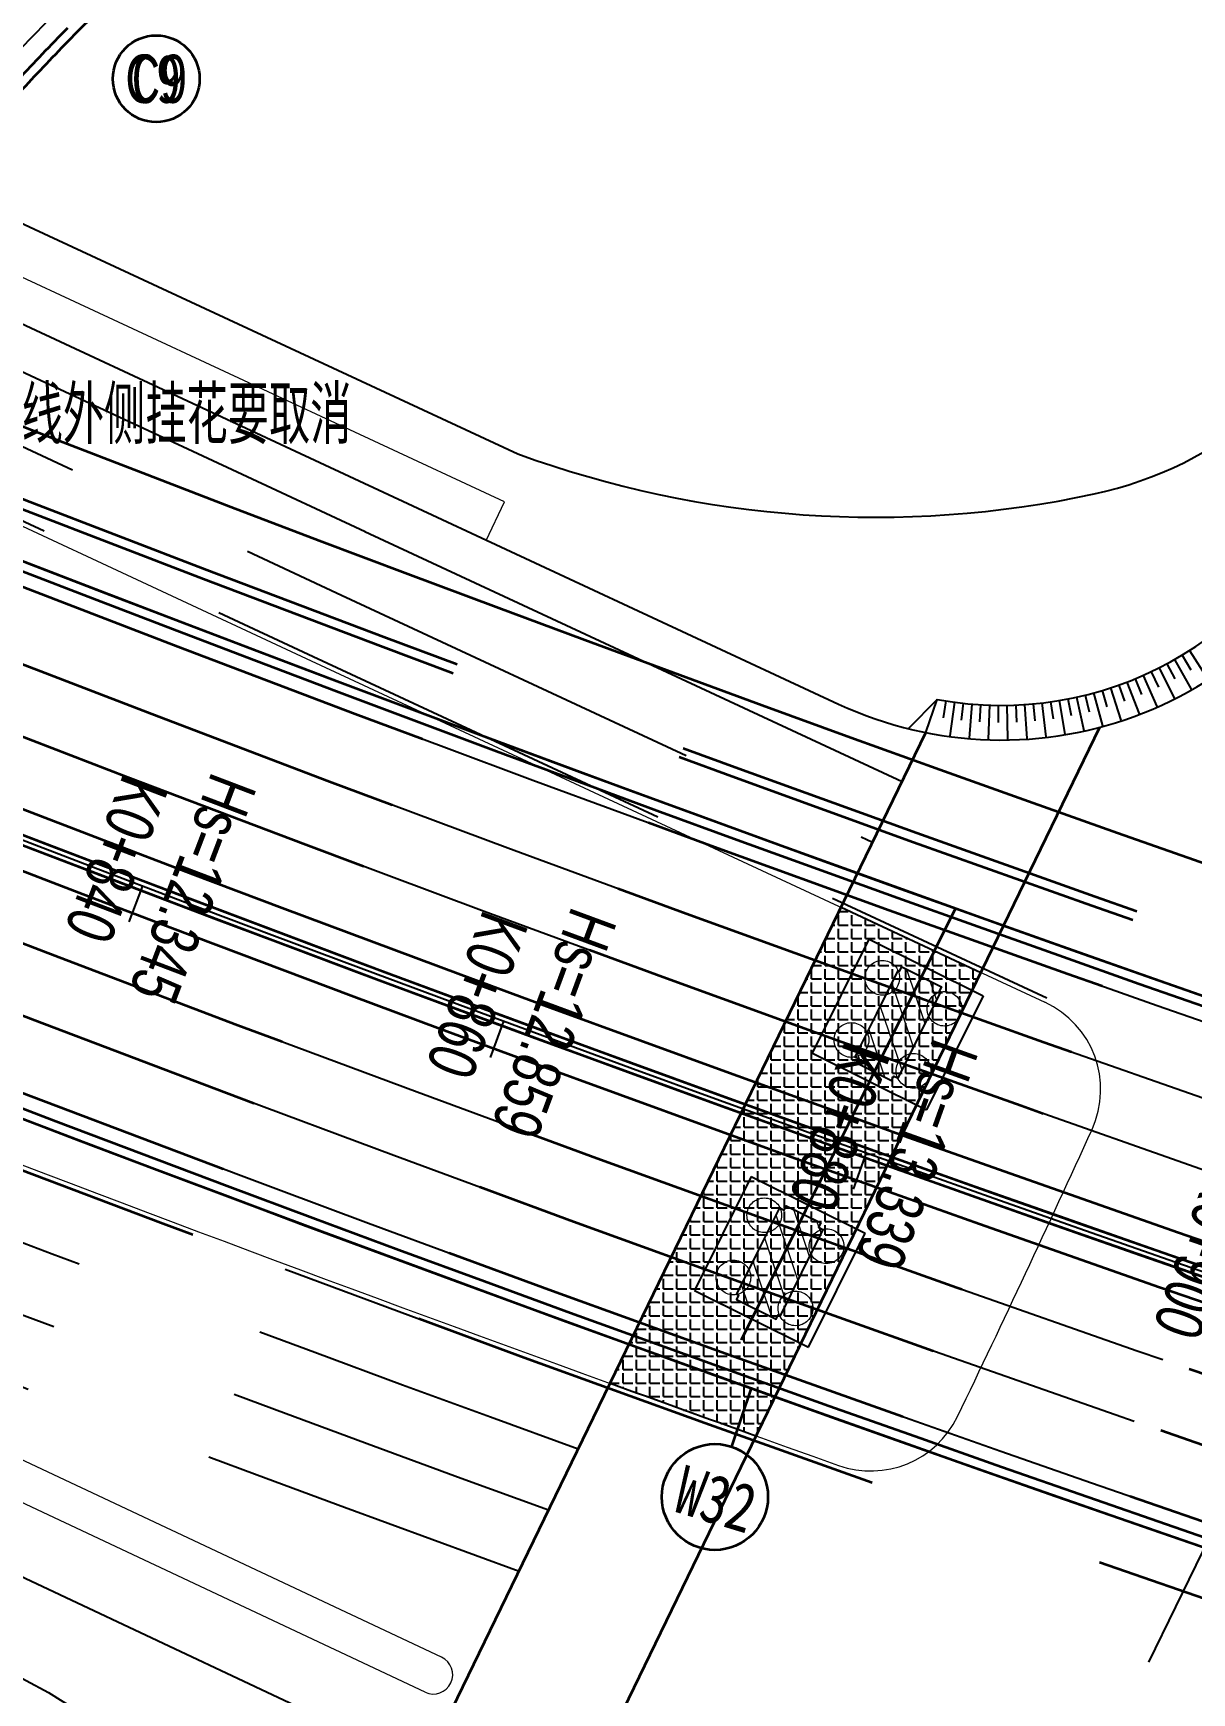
# Model space of a CAD drawing. Extents: x 0 to 558779, y 0 to 2762081.
# Drawn here: x 517082.9 to 517143, y 2757930.9 to 2758016.9 of the extents above; entities that cross this region are included whole.
import ezdxf
from ezdxf.enums import TextEntityAlignment as Align

# ---------------------------------------------------------------- set-up
doc = ezdxf.new("R2010")
doc.units = 0
doc.header["$LTSCALE"] = 20
for name, pattern in [('CENTER', [2, 1.25, -0.25, 0.25, -0.25]), ('DASHED', [19.049999999999997, 12.7, -6.349999999999999]), ('HIDDEN', [0.375, 0.25, -0.125])]:
    doc.linetypes.add(name, pattern=pattern)
for name, color, linetype in [('B-标线', 8, 'Continuous'), ('DL-互通边线', 75, 'Continuous'), ('DL-坡道口', 21, 'Continuous'), ('DL-非机动车道边线', 6, 'Continuous'), ('FD-公交车站', 11, 'Continuous'), ('FD-斑马线', 243, 'Continuous'), ('L-主桥边线', 240, 'Continuous'), ('L-辅路绿化带', 3, 'Continuous'), ('QL-主线桥墩', 191, 'Continuous'), ('QL-墩号', 6, 'Continuous'), ('XW_2022', 7, 'Continuous'), ('XW_B-20220918', 7, 'Continuous'), ('XW_C-20220918', 7, 'Continuous'), ('XW_丰海路', 7, 'Continuous'), ('主线墩中心线', 6, 'Continuous'), ('主线墩号', 1, 'Continuous'), ('桩号-2022', 7, 'Continuous'), ('粗实线', 1, 'Continuous'), ('设计高-2022', 7, 'Continuous'), ('设计高-地面高-2022', 7, 'Continuous'), ('道路边线', 22, 'Continuous')]:
    doc.layers.add(name, color=color, linetype=linetype)
doc.layers.add('偏心', color=4, linetype='Continuous', plot=False)
doc.layers.add('构造细实', color=5, linetype='Continuous', lineweight=15)
doc.layers.add('细虚线', color=2, linetype='DASHED', lineweight=15)
doc.styles.add('FS', font='仿宋_GB2312.ttf', dxfattribs={"width": 0.75})
doc.styles.get("Standard").update_dxf_attribs({"font": 'fsdb_e.shx', "width": 0.7, "bigfont": 'hzdx.shx'})
doc.styles.add('仿宋', font='simfang_0.ttf', dxfattribs={"width": 0.8})
pattern_1 = [(45, (-12.49999915763283, 14.99999999887115), (-67.35192090801864, 67.35192090801866), [])]

# ---------------------------------------------------------------- blocks, each defined once
blk = doc.blocks.new('W32-W33暂定')
at = {"layer": '构造细实'}
h = blk.add_hatch(dxfattribs=at)
h.set_pattern_fill('ANSI31', color=4, scale=30, style=0)
h.set_pattern_definition(pattern_1)
h.paths.add_polyline_path([(-937.4999999920977, 124.9999999690688), (-687.4999999920977, 124.9999999690688), (-437.5000000517025, 124.9999999690688), (-437.4999999920978, 99.99999998397), (-412.4999999920978, 99.99999998397), (-412.4999999920978, -100.0000000011288), (-437.4999999920978, -100.00000001603), (-437.4999999920978, -125.0000000011288), (-687.4999999920977, -125.0000000011288), (-937.499999968256, -125.0000000011288), (-937.4999999920977, -115.00000001603), (-962.4999999920977, -115.0000000011288), (-962.4999999920977, 114.9999999690688), (-937.4999999920977, 114.99999998397)])
h = blk.add_hatch(dxfattribs=at)
h.set_pattern_fill('ANSI31', color=4, scale=30, style=0)
h.set_pattern_definition(pattern_1)
h.paths.add_polyline_path([(937.4999999920977, 124.9999999690687), (687.4999999920977, 124.9999999690687), (437.5000000517025, 124.9999999690687), (437.4999999920978, 99.99999998396994), (412.4999999920978, 99.99999998396994), (412.4999999920978, -100.0000000011289), (437.4999999920978, -100.00000001603), (437.4999999920978, -125.0000000011289), (687.4999999920977, -125.0000000011289), (937.499999968256, -125.0000000011289), (937.4999999920977, -115.0000000160301), (962.4999999920977, -115.0000000011289), (962.4999999920977, 114.9999999690687), (937.4999999920977, 114.9999999839699)])
at = {"layer": '粗实线'}
for p, q in [((-1017.5, 329.9999999690688), (-1017.5, -330.00000001603)), ((-357.5, 329.9999999988711), (-1017.5, 329.9999999690688)), ((-357.5, 329.9999999988711), (-357.5, -330.0000000011289)), ((357.5000000000002, 329.9999999988711), (357.5000000000002, -330.0000000011289)), ((357.5000000000002, 329.9999999988711), (1017.5, 329.9999999690687)), ((1017.5, 329.9999999690687), (1017.5, -330.0000000160301)), ((-1017.5, -330.00000001603), (-357.5, -330.0000000011289)), ((1017.5, -330.0000000160301), (357.4999999999998, -330.0000000011289))]:
    blk.add_line(p, q, dxfattribs=at)
at = {"layer": '粗实线', "color": 4}
for points in [[(-937.4999999920977, 124.9999999690688), (-937.4999999920977, 114.99999998397), (-962.4999999920977, 114.9999999690688), (-962.4999999920977, -115.0000000011288), (-937.4999999920977, -115.00000001603), (-937.499999968256, -125.0000000011288)], [(-937.4999999920977, 124.9999999690688), (-687.4999999920977, 124.9999999690688), (-437.5000000517025, 124.9999999690688), (-437.4999999920978, 99.99999998397), (-412.4999999920978, 99.99999998397), (-412.4999999920978, -100.0000000011288), (-437.4999999920978, -100.00000001603), (-437.4999999920978, -125.0000000011288), (-687.4999999920977, -125.0000000011288), (-937.4999999324933, -125.0000000011288)], [(937.4999999920977, 124.9999999690687), (687.4999999920977, 124.9999999690687), (437.5000000517025, 124.9999999690687), (437.4999999920978, 99.99999998396994), (412.4999999920978, 99.99999998396994), (412.4999999920978, -100.0000000011289), (437.4999999920978, -100.00000001603), (437.4999999920978, -125.0000000011289), (687.4999999920977, -125.0000000011289), (937.4999999324933, -125.0000000011289)], [(937.4999999920977, 124.9999999690687), (937.4999999920977, 114.9999999839699), (962.4999999920977, 114.9999999690687), (962.4999999920977, -115.0000000011289), (937.4999999920977, -115.0000000160301), (937.499999968256, -125.0000000011289)]]:
    blk.add_lwpolyline(points, dxfattribs=at)
at = {"layer": '细虚线', "ltscale": 5}
for centre in [(-867.5, 179.99999998397), (-507.5, 179.9999999988711), (507.5, 179.9999999988711), (867.5, 179.9999999839698), (-867.5, -180.00000001603), (-507.5, -180.00000001603), (507.5, -180.00000001603), (867.5, -180.0000000160301)]:
    blk.add_circle(centre, 90, dxfattribs=at)
blk = doc.blocks.new('主线桥墩10.09')
at = {"layer": 'L-主桥边线', "lineweight": 35}
for points in [[(-22.09346182737499, 24.23848303081468, 0.0666659367072392), (484.4883812573389, -122.4187976215034)], [(-32.98621173837455, -0.4667406943626702, 0.0668908931568366), (482.2642752000247, -149.3860236215405)]]:
    blk.add_lwpolyline(points, format="xyb", dxfattribs=at)
at = {"layer": 'L-主桥边线', "color": 1, "lineweight": 35}
for points in [[(-27.44311974686571, 12.11644773883745, 0.0745330961224571), (544.57832292316, -143.8253113320097), (1927.554360731505, -306.8760259551928)], [(-27.64468672825024, 11.65887725027278, 0.0745330961224291), (544.5197791802347, -144.3218721337616), (1927.495816988172, -307.3725867569446)]]:
    blk.add_lwpolyline(points, format="xyb", dxfattribs=at)
at = {"layer": '主线墩中心线', "linetype": 'CENTER', "lineweight": 35}
blk.add_line((109.9087165776291, -28.35660247271881), (97.8070736048976, -52.70092208310962), dxfattribs=at)
at = {"layer": '主线墩号', "lineweight": 35}
blk.add_line((99.30226401629623, -53.23754909308627), (98.29152584081749, -56.26845772052184), dxfattribs=at)
blk.add_circle((97.42734253866365, -58.87914483714847), 2.75, dxfattribs=at)
at = {"layer": '主线墩号', "xscale": 0.0100000000633883, "yscale": 0.0100000000633883, "zscale": 0.0100000000633883, "rotation": 63.56787511341829}
blk.add_blockref('W32-W33暂定', (103.8576122881495, -40.52933117980138), dxfattribs=at)
at = {"layer": '主线墩号', "lineweight": 35, "style": '仿宋', "width": 0.8}
blk.add_text('W32', height=2.5, rotation=343.0154216529564, dxfattribs=at).set_placement((97.49391194974307, -58.99328216537833), align=Align.MIDDLE_CENTER)

msp = doc.modelspace()

# ---------------------------------------------------------------- hatches: boundary and pattern name
at = {"layer": 'FD-公交车站'}
h = msp.add_hatch(dxfattribs=at)
h.set_pattern_fill('ANGLE', color=256, scale=0.1)
h.set_pattern_definition([(0, (0, 0), (0, 0.6985000000000002), [0.508, -0.1905]), (90, (0, 0), (-0.6985000000000002, 0), [0.508, -0.1905])])
edge = h.paths.add_edge_path()
edge.add_line((517132.0816759156, 2757968.218954327), (517120.416134726, 2757944.177003678))
edge.add_arc((517799.5838173131, 2759842.065125093), 2015.749999995179, 250.081347198711, 250.31002569137138, ccw=False)
edge.add_line((517112.8467271965, 2757946.902801825), (517124.8269721338, 2757971.59333721))
edge.add_line((517124.8269721338, 2757971.59333721), (517132.0816759156, 2757968.218954327))

# ---------------------------------------------------------------- linework, layer by layer
at = {"layer": 'B-标线', "linetype": 'Continuous', "ltscale": 4}
for p, q in [((517068.3298220995, 2758005.899486037), (517100.1450755458, 2757991.069520029)), ((517100.1396893061, 2757991.072028017), (517127.9923212269, 2757978.116923682))]:
    msp.add_line(p, q, dxfattribs=at)
at = {"layer": 'B-标线', "linetype": 'HIDDEN', "ltscale": 4}
for p, q in [((517066.8511275192, 2758002.72718997), (517098.6663809653, 2757987.897223962)), ((517065.3724329387, 2757999.554893903), (517097.1876863849, 2757984.724927895)), ((517098.6635949796, 2757987.898521197), (517126.4642216645, 2757974.967606076)), ((517097.1875006525, 2757984.725014377), (517135.5056171478, 2757966.902095575))]:
    msp.add_line(p, q, dxfattribs=at)
at = {"layer": 'B-标线', "lineweight": 35, "flags": 128}
for points in [[(516332.9539138029, 2758339.613788994), (516966.6872571261, 2758045.7680116, 0.0793686081780521), (517567.750595335, 2757875.684348863), (518685.095573749, 2757743.951121216)], [(516325.1717994775, 2758322.830204853), (516958.9051428008, 2758028.98442746, 0.079368608178038), (517565.5844768466, 2757857.311599186), (518685.095573749, 2757725.322989553)], [(516323.9098349922, 2758320.108542561), (516957.6431783156, 2758026.262765167, 0.0793686081780461), (517565.233214389, 2757854.332234373), (518685.095573749, 2757722.302211446)]]:
    msp.add_lwpolyline(points, format="xyb", dxfattribs=at)
at = {"layer": 'B-标线', "linetype": 'HIDDEN', "lineweight": 35, "ltscale": 5, "flags": 128}
for points in [[(516331.2712944893, 2758335.984905937), (516965.0046378126, 2758042.139128543, 0.0793686081780467), (517567.2822453916, 2757871.711862446), (518685.095573749, 2757739.923417072)], [(516331.4816219035, 2758336.438516319), (516965.2149652268, 2758042.592738925, 0.0793686081780571), (517567.3407891346, 2757872.208423248), (518685.095573749, 2757740.426880091)], [(516329.6938388828, 2758332.58282807), (516963.4271822062, 2758038.737050676, 0.0793686081780464), (517566.8431673196, 2757867.98765643), (518685.095573749, 2757736.147444438)], [(516328.1163832764, 2758329.180750204), (516961.8497265997, 2758035.33497281, 0.0793686081780372), (517566.4040892477, 2757864.263450414), (518685.095573749, 2757732.371471804)], [(516326.6440913769, 2758326.005477528), (516960.3774347003, 2758032.159700135, 0.07936860817803301), (517565.9942830471, 2757860.7875248), (518685.095573749, 2757728.847230678)], [(516322.4375430929, 2758316.933269886), (516956.1708864162, 2758023.087492492, 0.079368608178051), (517564.8234081885, 2757850.856308758), (518947.7994459439, 2757687.805594135, 0.0200316140230398), (519307.5468970618, 2757659.942024764), (521003.5519569056, 2757596.751981205)], [(516320.9652511935, 2758313.757997211), (516954.6985945168, 2758019.912219817, 0.0793686081780398), (517564.4136019879, 2757847.380383144), (518947.3896397434, 2757684.329668521, 0.0200316140230388), (519307.4165838865, 2757656.444451538), (521003.4216295536, 2757593.254408507)], [(516319.387795587, 2758310.355919344), (516953.1211389103, 2758016.51014195, 0.0793686081780306), (517563.9745239159, 2757843.656177128), (518946.9505616714, 2757680.605462505, 0.0200316140230382), (519307.2769626272, 2757652.697051652), (521003.2819931051, 2757589.507009187)], [(516317.8103399805, 2758306.953841478), (516951.5436833039, 2758013.108064084, 0.0793686081780214), (517563.535445844, 2757839.931971113), (518946.5114835995, 2757676.88125649, 0.0200316140230376), (519307.1373413681, 2757648.949651766), (521003.1423566565, 2757585.759609868)]]:
    msp.add_lwpolyline(points, format="xyb", dxfattribs=at)
at = {"layer": 'B-标线', "linetype": 'Continuous', "ltscale": 4}
for points in [[(516801.4486363618, 2758113.842317293), (516963.4271821143, 2758038.737050697, 0.0793686081867384), (517566.8431672895, 2757867.987656427), (518230.0852143604, 2757789.792455073)], [(516796.926596957, 2758104.089694076), (516958.9051427089, 2758028.984427481, 0.0793686081867512), (517565.5844768166, 2757857.311599182), (518228.8265238876, 2757779.116397829)], [(516795.6646324722, 2758101.368031784), (516957.6431782236, 2758026.262765188, 0.0793686081867587), (517565.2332143592, 2757854.33223437), (518228.4752614301, 2757776.137033017)], [(516791.1425930676, 2758091.615408567), (516953.1211388182, 2758016.510141971, 0.0793686081867713), (517563.9745238861, 2757843.656177125), (518227.2165709573, 2757765.460975772)]]:
    msp.add_lwpolyline(points, format="xyb", dxfattribs=at)
at = {"layer": 'B-标线', "linetype": 'Continuous', "ltscale": 4, "flags": 128}
for points in [[(517073.8617120562, 2758017.228431094, 0.0038974120236101), (517072.7389401856, 2758015.914390851, 0.0038974120240515), (517071.6707038233, 2758014.623968691, 0.003897412023455), (517070.6530020705, 2758013.354816336, 0.0019486986111772), (517070.1619466807, 2758012.727507051, 0.5608428305396788), (517131.5067483326, 2757850.736348517, 0.001948698611638)], [(517083.9968125879, 2758017.87757318, 0.0038974120240097), (517082.674749615, 2758016.512630774, 0.0038974120243904), (517081.4311442154, 2758015.187966466, 0.0038974120236629), (517080.2577954902, 2758013.898418534, 0.0038974120245818), (517079.1479825677, 2758012.639820837, 0.0038974120239624), (517078.0961138451, 2758011.408762107, 0.0038974120238525), (517077.097476449, 2758010.202414793, 0.0038974120238387), (517076.1480529534, 2758009.018410474, 0.001948698611699), (517075.6907564053, 2758008.4342259, 0.5608428305425458), (517132.8049201029, 2757857.614920319, 0.0019486986118483)]]:
    msp.add_lwpolyline(points, format="xyb", dxfattribs=at)
at = {"layer": 'B-标线', "linetype": 'Continuous', "ltscale": 4}
for radius in [113.5, 106.5]:
    msp.add_arc((517147.0749616849, 2757951.814472903), radius, 59.6556304346143, 180.8874347898424, dxfattribs=at)
at = {"layer": 'B-标线', "linetype": 'HIDDEN', "ltscale": 3}
for radius, start, end in [(783, 304.6964323397392, 344.3172514265632), (786.5, 304.6964323397392, 344.3172514265632), (790.2499999999999, 304.6964323397392, 344.3172514265632), (794, 304.6964323397392, 344.3172514265632), (762.5, 325.2684961911447, 334.8610638087748), (766, 325.2684961911447, 334.8895294467534), (769.7499999999999, 325.2684961911447, 334.9202530718312), (773.5, 325.2684961911447, 334.9512060063036), (777, 325.2684961911447, 334.9802995987557)]:
    msp.add_arc((516457.0878945999, 2758270.034214213), radius, start, end, dxfattribs=at)
at = {"layer": 'B-标线', "linetype": 'HIDDEN', "ltscale": 4}
for centre, radius, start, end in [((517799.5838172971, 2759842.065125098), 1991.499999995303, 245.1240635667524, 263.2759572686483), ((517799.5838172974, 2759842.065125098), 1994.999999995363, 245.1240635667524, 263.2759572686483), ((517799.5838173004, 2759842.065125098), 2004.999999995639, 245.1240635667524, 263.2759572686483), ((517799.583817301, 2759842.065125098), 2008.499999995699, 245.1240635667524, 263.2759572686483), ((517799.5838173046, 2759842.065125097), 2015.999999995297, 247.8685423751956, 250.0806048431097), ((517799.5838173046, 2759842.065125097), 2019.499999995296, 247.8685423751956, 250.0702312119543), ((517799.5838173046, 2759842.065125097), 2022.999999995297, 247.8685423751956, 250.0598936613231), ((517799.5838173046, 2759842.065125097), 2026.499999995297, 247.8685423751956, 250.0495920002467)]:
    msp.add_arc(centre, radius, start, end, dxfattribs=at)
at = {"layer": 'DL-互通边线', "lineweight": 35, "flags": 128}
for points in [[(517072.7289398712, 2758018.211704798, 0.0038974120233241), (517071.5909744611, 2758016.879882795, 0.0038974120241298), (517070.5078240274, 2758015.57144459, 0.003897412023358), (517069.475491214, 2758014.284046222, 0.0019486986108796), (517068.9772023171, 2758013.647496612, 0.5608428305396009), (517131.2285683756, 2757849.2623689, 0.0019486986116384)], [(517086.4602577722, 2758018.220776348, 0.0038974120231895), (517085.0660881971, 2758016.825599002, 0.0038974120236635), (517083.7603005556, 2758015.477459699, 0.0038974120242055), (517082.5327054658, 2758014.169849179, 0.0038974120237356), (517081.3750984124, 2758012.897601777, 0.003897412024745), (517080.2807548952, 2758011.656547298, 0.0038974120246092), (517079.2440796953, 2758010.443270311, 0.0038974120236081), (517078.2603563561, 2758009.25493903, 0.0038974120243384), (517077.3255639094, 2758008.089180712, 0.0019486986117863), (517076.8755019953, 2758007.514237919, 0.5608428305409509), (517133.0830994394, 2757859.088900054, 0.0019486986115113)], [(517073.1065305997, 2758017.883946896, 0.0038974120234186), (517071.9736297026, 2758016.558052148, 0.0038974120235812), (517070.895450626, 2758015.25561929, 0.0038974120236774), (517069.8679948328, 2758013.974302927, 0.0019486986112739), (517069.3721171049, 2758013.340833425, 0.5608428305413693), (517131.3212950279, 2757849.753695439, 0.0019486986116383)], [(517084.709662994, 2758017.176257061, 0.0038974120238078), (517083.398450242, 2758015.822516723, 0.0038974120239941), (517082.1655183824, 2758014.509221608, 0.0038974120242291), (517081.0026641049, 2758013.231207363, 0.0038974120244171), (517079.9031641194, 2758011.984305144, 0.0038974120240741), (517078.8614244119, 2758010.76510091, 0.0038974120239909), (517077.8727297204, 2758009.570764284, 0.0038974120237929), (517076.9330602574, 2758008.398923966, 0.0019486986114007), (517076.4805867986, 2758007.82090058, 0.5608428305424669), (517132.9903729938, 2757858.597573476, 0.0019486986117503)]]:
    msp.add_lwpolyline(points, format="xyb", dxfattribs=at)
at = {"layer": 'DL-互通边线', "lineweight": 35}
for radius in [115, 114.5, 105.5, 105]:
    msp.add_arc((517147.0749616849, 2757951.814472903), radius, 59.17598161278978, 180.8874347898424, dxfattribs=at)
at = {"layer": 'DL-坡道口'}
for p, q in [((517142.5119300649, 2757984.665703225), (517142.9663594203, 2757983.909781297)), ((517142.898918975, 2757984.904980891), (517143.8452858414, 2757983.416328563)), ((517140.9078430881, 2757983.807480901), (517141.2845359207, 2757983.009968199)), ((517141.3167865718, 2757984.00692875), (517142.1098082981, 2757982.431234445)), ((517141.7206165911, 2757984.216536797), (517142.1366976781, 2757983.438847573)), ((517142.1190807644, 2757984.436174044), (517142.9898633121, 2757982.902083514)), ((517138.3613151158, 2757982.830684312), (517138.6145992851, 2757981.985834545)), ((517138.7954717193, 2757982.966780826), (517139.3441198521, 2757981.290272184)), ((517139.2260905975, 2757983.113687597), (517139.5212831172, 2757982.282552604)), ((517139.6529026281, 2757983.271312813), (517140.2846556024, 2757981.624320348)), ((517140.0756410665, 2757983.439557962), (517140.4120041088, 2757982.624215149)), ((517140.4940417154, 2757983.618317898), (517141.2073204785, 2757982.004958233)), ((517129.8097359676, 2757982.370410639), (517128.312957671, 2757980.854051549)), ((517129.2217191346, 2757980.650635864), (517129.8097359676, 2757982.370410639)), ((517130.2580704438, 2757982.292883772), (517130.1186589099, 2757981.421971363)), ((517130.7082027926, 2757982.226588325), (517130.4730079369, 2757980.478337948)), ((517131.1598516958, 2757982.17156573), (517131.0641418688, 2757981.294774062)), ((517131.6127348877, 2757982.127850376), (517131.4652100659, 2757980.370030014)), ((517132.0665693309, 2757982.095469583), (517132.0148004354, 2757981.214990179)), ((517132.5210713939, 2757982.074443587), (517132.4615853412, 2757980.311446875)), ((517132.9759570275, 2757982.06478553), (517132.9682584587, 2757981.182819129)), ((517133.4309419429, 2757982.066501447), (517133.4596433433, 2757980.302734957)), ((517133.8857417896, 2757982.079590266), (517133.9221327901, 2757981.198341326)), ((517134.3400723322, 2757982.104043806), (517134.4568894473, 2757980.343916038)), ((517134.7936496292, 2757982.139846786), (517134.8740392404, 2757981.261517969)), ((517135.2461902095, 2757982.186976829), (517135.4508310572, 2757980.434887185)), ((517135.6974112497, 2757982.245404481), (517135.8215985393, 2757981.372191153)), ((517136.1470307516, 2757982.315093226), (517136.4389838365, 2757980.575421017)), ((517136.5947677175, 2757982.395999511), (517136.7624422821, 2757981.530084249)), ((517137.0403423265, 2757982.488072773), (517137.4188779179, 2757980.765166273)), ((517137.483476109, 2757982.591255467), (517137.6942188495, 2757981.73480261)), ((517137.9238921208, 2757982.705483111), (517138.3880640767, 2757981.00364869))]:
    msp.add_line(p, q, dxfattribs=at)
msp.add_lwpolyline([(517129.8097359677, 2757982.370410639, 0.3579349166542474), (517150.0390762965, 2757993.519761498), (517151.3595786649, 2757996.829521383)], format="xyb", dxfattribs=at)
at = {"layer": 'DL-非机动车道边线'}
for points in [[(516681.0566446671, 2758183.739579687), (516711.5878503283, 2758169.538312119), (516738.6515630135, 2758156.971178772), (516772.8385979254, 2758141.062565848), (516808.2715496399, 2758124.56986856), (516839.1821436236, 2758110.258871889), (516853.0517485953, 2758103.828626121), (516882.5965200831, 2758090.133651346), (516911.287900856, 2758076.85568377), (516929.9530417529, 2758068.206258962), (516947.097252483, 2758060.454452646), (516965.4531707728, 2758051.738971829), (516974.5454576876, 2758047.558721779), (516993.549987901, 2758041.675504648), (517012.5093214209, 2758034.732154911), (517026.0084902067, 2758029.788444736), (517043.3052701472, 2758020.0610929), (517053.4141712872, 2758015.328331555), (517072.8970092678, 2758006.253023013), (517101.0956648295, 2757993.108853256), (517124.6999935401, 2757982.12976665, 0.4306366615324721), (517151.7109261781, 2757992.852739779)], [(517044.7342069272, 2757809.100360073), (517058.8683662415, 2757826.631980896), (517074.0564422608, 2757847.164663315), (517083.9565186818, 2757861.865039911), (517095.0126450361, 2757878.918083692), (517108.0601855884, 2757900.266730171, 0.4464819280451201), (517099.5080816624, 2757928.794095703), (517069.0991663104, 2757943.098395486), (517039.7140455515, 2757956.705436025), (517020.4841342378, 2757965.653064004), (517007.2945490994, 2757971.802677256), (516996.6178037522, 2757977.746782847), (516976.3382851939, 2757989.233846389), (516965.1264506496, 2757995.575428111), (516962.7974482693, 2757996.859077555), (516957.3879894088, 2757999.358966541), (516940.7011428747, 2758007.073619303), (516913.1109260304, 2758019.893427471), (516874.4365481937, 2758037.778567206), (516827.5926007746, 2758059.467839989), (516777.9550083915, 2758082.512094162), (516745.8955914464, 2758097.413639196), (516707.8055447344, 2758115.199285452), (516677.9872506862, 2758129.054195467)]]:
    msp.add_lwpolyline(points, format="xyb", dxfattribs=at)
at = {"layer": 'FD-公交车站'}
msp.add_lwpolyline([(517132.0816759156, 2757968.218954327), (517120.416134726, 2757944.177003678, -0.0009977984874918), (517112.8467271965, 2757946.902801825), (517124.8269721338, 2757971.59333721), (517132.0816759156, 2757968.218954327)], format="xyb", dxfattribs=at)
at = {"layer": 'FD-斑马线', "lineweight": 35}
for p, q in [((517103.0296137864, 2757926.670345201), (517129.2217191346, 2757980.650635864)), ((517108.6918836788, 2757920.014055686), (517138.2487738469, 2757980.928957378))]:
    msp.add_line(p, q, dxfattribs=at)
at = {"layer": 'L-主桥边线', "lineweight": 35}
for points in [[(516801.7641274831, 2758114.522732867), (516963.7426732357, 2758039.417466271, 0.0715019287529646), (517505.3122830437, 2757876.976510274)], [(516801.9744548971, 2758114.976343249), (516963.9530006499, 2758039.871076653, 0.0714970484100831), (517505.3481757935, 2757877.476710887)], [(516796.1904510075, 2758102.502057739), (516958.1689967592, 2758027.396791143, 0.0793686081867523), (517565.3795737164, 2757855.573636375), (518228.6216207877, 2757777.378435022)], [(516796.4007784217, 2758102.955668121), (516958.3793241734, 2758027.850401526, 0.0793686081867576), (517565.4381174593, 2757856.070197177), (518228.6801645306, 2757777.874995824)], [(516790.6167745321, 2758090.481382612), (516952.5953202827, 2758015.376116016, 0.0715934765951041), (517502.1131767932, 2757850.660227038, 0.0715934765951041)], [(516790.8271019464, 2758090.934992994), (516952.8056476969, 2758015.829726399, 0.0756049920457877), (517533.997684804, 2757846.662156721)]]:
    msp.add_lwpolyline(points, format="xyb", dxfattribs=at)
at = {"layer": 'L-辅路绿化带', "lineweight": 0}
for p, q in [((517065.2668118973, 2757999.328301327), (517097.0820653435, 2757984.498335318)), ((517097.0820653435, 2757984.498335318), (517135.4001818388, 2757966.675416517))]:
    msp.add_line(p, q, dxfattribs=at)
at = {"layer": 'L-辅路绿化带', "lineweight": 0, "elevation": 3.795112219657828}
msp.add_lwpolyline([(517106.4164310742, 2757990.611907341), (517107.3697575021, 2757992.617180226), (517080.3274965233, 2758005.202572844), (517064.1641053059, 2758012.724264266), (517046.8766785921, 2758020.764554699), (517045.3410867689, 2758021.478750308), (517044.4306901508, 2758019.534196434)], dxfattribs=at)
at = {"layer": 'L-辅路绿化带', "lineweight": 0}
for points in [[(517104.1154232135, 2757932.704931286), (517071.4252790399, 2757948.082317059), (517042.0297152395, 2757961.69419334), (517022.8043959315, 2757970.63968467), (517009.7975243767, 2757976.704109986), (516999.310889354, 2757982.542374723), (516979.0490212623, 2757994.019440393), (516974.4561140538, 2757996.617258074)], [(517103.2641106813, 2757930.89516142), (517070.5794198656, 2757946.269981941), (517041.1876535348, 2757959.880099771), (517021.9606644065, 2757968.826368064), (517008.8873515074, 2757974.921770834), (516998.3315854988, 2757980.798523131), (516978.0632990556, 2757992.279224391), (516973.4714750345, 2757994.876429223)]]:
    msp.add_lwpolyline(points, dxfattribs=at)
at = {"layer": 'L-辅路绿化带'}
msp.add_arc((516457.0878945999, 2758270.034214213), 794.5, 317.1532627605024, 342.8979667930104, dxfattribs=at)
at = {"layer": 'L-辅路绿化带', "lineweight": 0}
for centre, radius, start, end in [((517799.5838173046, 2759842.065125097), 2015.749999995296, 247.8685423751956, 250.4390494499483), ((517133.2914756575, 2757962.141835345), 5, 335.5190406485488, 65.05543210359768), ((516457.0878945999, 2758270.034214213), 748, 334.2604830143867, 335.5190406485488), ((517126.3657344664, 2757947.363835864), 5, 250.4390494468057, 334.2604830143867), ((517103.6897669472, 2757931.800046353), 0.9999999997943074, 244.8077900031892, 64.80779000318917)]:
    msp.add_arc(centre, radius, start, end, dxfattribs=at)
at = {"layer": 'QL-墩号', "lineweight": 35}
msp.add_circle((517089.3125626246, 2758014.551457365), 2.25, dxfattribs=at)
msp.add_circle((517089.3125626246, 2758014.551457365), 2.25, dxfattribs=at)
at = {"layer": 'XW_2022', "color": 2}
msp.add_arc((517799.5838173413, 2759842.065125105), 2000, 245.1240635637268, 263.2759572686483, dxfattribs=at)
at = {"layer": 'XW_B-20220918', "color": 2}
msp.add_arc((517147.0749616849, 2757951.814472903), 110, 59.17598161278978, 180.8874347898424, dxfattribs=at)
at = {"layer": 'XW_C-20220918', "color": 2}
msp.add_arc((517150.3302385311, 2757950.475639755), 98, 142.1701485967493, 259.3124493186102, dxfattribs=at)
at = {"layer": 'XW_丰海路', "color": 2}
msp.add_arc((516457.0878945999, 2758270.034214213), 779.9999999999999, 304.6964323342552, 344.3172514265632, dxfattribs=at)
at = {"layer": '设计高-地面高-2022', "color": 7}
for p, q in [((517088.6027265872, 2757972.705371449), (517087.8917454965, 2757970.836011696)), ((517107.3315613237, 2757965.689146246), (517106.6393090677, 2757963.812770267)), ((517126.1296207089, 2757958.860557078), (517125.4561665122, 2757956.97735251))]:
    msp.add_line(p, q, dxfattribs=at)
at = {"layer": '道路边线'}
msp.add_line((517034.4793238975, 2758029.251148954), (517108.0724028309, 2757995.105159914), dxfattribs=at)
msp.add_lwpolyline([(517080.2331642872, 2757932.740042083), (517083.7278409057, 2757930.884045916), (517085.8206590756, 2757929.573945884)], dxfattribs=at)
for centre, radius, start, end in [((517133.7412655854, 2758012.578371929), 20, 282.1530315106124, 338.2493717652328), ((517126.6051109146, 2758045.715885834), 53.89718774640534, 249.888252251005, 282.1530315106124)]:
    msp.add_arc(centre, radius, start, end, dxfattribs=at)

# ---------------------------------------------------------------- block references
at = {"layer": 'QL-主线桥墩'}
msp.add_blockref('主线桥墩10.09', (517020.8597945361, 2757999.895508508), dxfattribs=at)

# ---------------------------------------------------------------- texts
at = {"layer": 'QL-墩号', "color": 2, "lineweight": 35, "width": 0.75}
msp.add_text('C9', height=2.5, dxfattribs=at).set_placement((517089.3125626246, 2758014.551457365), align=Align.MIDDLE_CENTER)
at = {"layer": 'QL-墩号', "lineweight": 35, "style": 'FS', "width": 0.75}
msp.add_text('C9', height=2.5, dxfattribs=at).set_placement((517089.3125626246, 2758014.551457365), align=Align.MIDDLE_CENTER)
at = {"layer": '偏心', "width": 0.75}
msp.add_text('主线外侧挂花要取消', height=3, dxfattribs=at).set_placement((517089.8186562469, 2757994.709840417), align=Align.BOTTOM_CENTER)
at = {"layer": '桩号-2022', "color": 7, "width": 0.75}
for s, rotation, p in [('K0+840', 249.1764882381457, (517088.4131136374, 2757973.613335376)), ('K0+860', 249.7494460328449, (517107.1328783665, 2757966.595168678)), ('K0+880', 250.3224038279219, (517125.9218876125, 2757959.764547412)), ('K0+900', 250.8953616230099, (517144.7782624899, 2757953.122154635))]:
    msp.add_text(s, height=2.5, rotation=rotation, dxfattribs=at).set_placement(p, align=Align.TOP_CENTER)
at = {"layer": '设计高-2022', "color": 7, "width": 0.75}
for s, rotation, p in [('Hs=12.345', 249.1764882381457, (517089.3477935142, 2757973.25784483)), ('Hs=12.859', 249.7494460328449, (517108.0710663559, 2757966.249042549)), ('Hs=13.339', 250.3224038279219, (517126.8634898964, 2757959.427820313))]:
    msp.add_text(s, height=2.5, rotation=rotation, dxfattribs=at).set_placement(p, align=Align.BOTTOM_CENTER)

doc.saveas('drawing.dxf')
